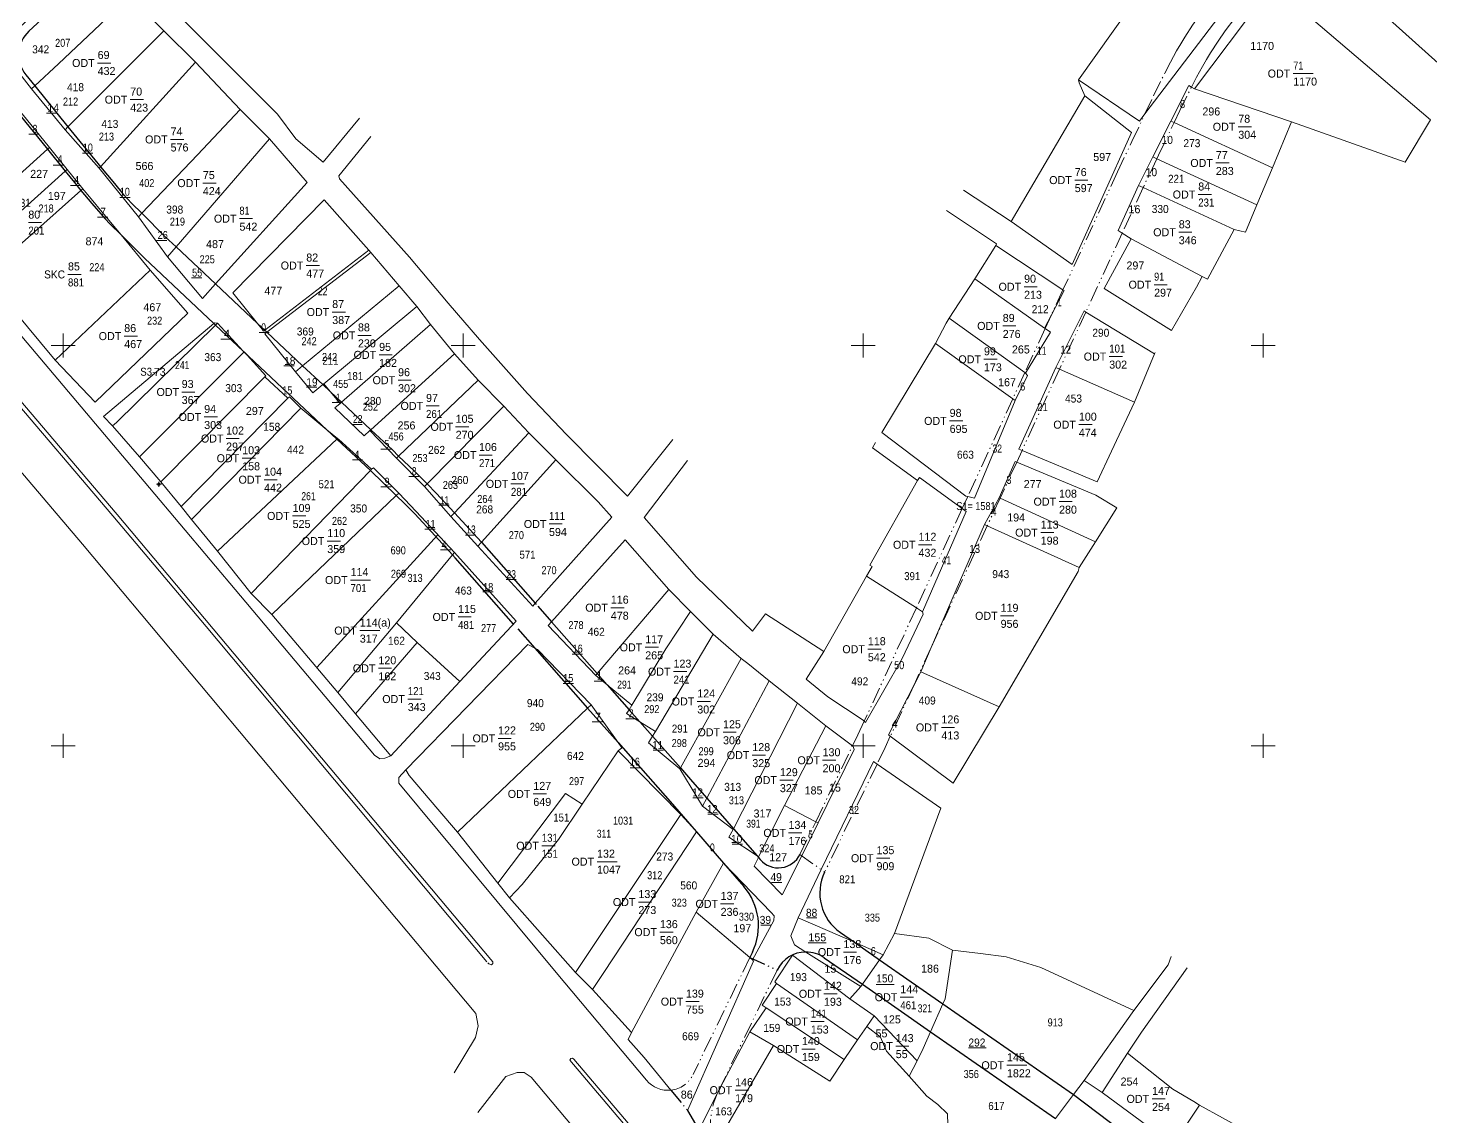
# Model space of a CAD drawing. Header units: metres. Extents: x 537201 to 538013, y 1837218 to 1838223.
# Drawn here: x 537391.3 to 537741.9, y 1837607.3 to 1837879.3 of the extents above; entities that cross this region are included whole.
import ezdxf
from ezdxf.enums import TextEntityAlignment as Align

# ---------------------------------------------------------------- set-up
doc = ezdxf.new("R2010")
doc.units = ezdxf.units.M
doc.header["$LTSCALE"] = 0.8
doc.linetypes.add('DASH_DOUBLE_DOT', pattern=[9.2, 5, -1.2, 0.3, -1.2, 0.3, -1.2])
doc.layers.add('10', color=7, linetype='Continuous')
doc.layers.add('53', color=7, linetype='Continuous')
for name, color, linetype, lineweight in [('15', 7, 'Continuous', 13), ('22', 7, 'Continuous', 13), ('51', 7, 'Continuous', 13), ('60', 7, 'Continuous', 13), ('61', 7, 'DASH_DOUBLE_DOT', 13)]:
    doc.layers.add(name, color=color, linetype=linetype, lineweight=lineweight)

msp = doc.modelspace()

# ---------------------------------------------------------------- hatches: boundary and pattern name
at = {"layer": '22'}
msp.add_hatch(color=256, dxfattribs=at).paths.add_polyline_path([(537424.03, 1837765.36, 1), (537423.88, 1837765.36, 1)])

# ---------------------------------------------------------------- linework, layer by layer
at = {"layer": '15'}
for p, q in [((537395.86, 1837858.05), (537398.42, 1837858.05)), ((537391.48, 1837852.82), (537394.04, 1837852.82)), ((537397.57, 1837845.13), (537400.13, 1837845.13)), ((537404.86, 1837848.12), (537407.42, 1837848.12)), ((537401.84, 1837840), (537404.4, 1837840)), ((537414.19, 1837837.02), (537416.75, 1837837.02)), ((537408.64, 1837832.11), (537411.2, 1837832.11)), ((537423.37, 1837826.23), (537425.93, 1837826.23)), ((537432.1, 1837816.94), (537434.66, 1837816.94)), ((537448.99, 1837803.31), (537451.55, 1837803.31)), ((537439.43, 1837801.58), (537441.99, 1837801.58)), ((537455.23, 1837794.95), (537457.79, 1837794.95)), ((537460.89, 1837789.61), (537463.45, 1837789.61)), ((537467.3, 1837785.76), (537469.86, 1837785.76)), ((537472.21, 1837780.32), (537474.77, 1837780.32)), ((537472.32, 1837771.45), (537474.88, 1837771.45)), ((537479.47, 1837774.12), (537482.03, 1837774.12)), ((537479.47, 1837764.72), (537482.03, 1837764.72)), ((537486.41, 1837767.28), (537488.97, 1837767.28)), ((537493.97, 1837760.14), (537496.53, 1837760.14)), ((537490.44, 1837754.16), (537493, 1837754.16)), ((537500.59, 1837752.67), (537503.15, 1837752.67)), ((537494.37, 1837748.97), (537496.93, 1837748.97)), ((537510.73, 1837741.56), (537513.29, 1837741.56)), ((537504.96, 1837738.46), (537507.52, 1837738.46)), ((537527.25, 1837722.87), (537529.81, 1837722.87)), ((537525, 1837715.61), (537527.56, 1837715.61)), ((537532.8, 1837716.14), (537535.36, 1837716.14)), ((537532.26, 1837705.99), (537534.82, 1837705.99)), ((537540.7, 1837706.74), (537543.26, 1837706.74)), ((537547.52, 1837698.94), (537550.08, 1837698.94)), ((537541.79, 1837694.48), (537544.35, 1837694.48)), ((537557.45, 1837686.98), (537560.01, 1837686.98)), ((537561.19, 1837682.92), (537563.75, 1837682.92)), ((537567.28, 1837675.44), (537569.84, 1837675.44)), ((537577.1, 1837665.83), (537579.66, 1837665.83)), ((537585.82, 1837656.99), (537588.38, 1837656.99)), ((537574.43, 1837655.15), (537576.99, 1837655.15)), ((537586.29, 1837650.79), (537590.77, 1837650.79)), ((537603.27, 1837640.37), (537607.75, 1837640.37)), ((537626.3, 1837624.51), (537630.78, 1837624.51))]:
    msp.add_line(p, q, dxfattribs=at)
at = {"layer": '22'}
for p, q in [((537682.85, 1837864.13), (537702.36, 1837890.11)), ((537425.2, 1837878.63), (537433.08, 1837870.83)), ((537444.25, 1837859.01), (537433.08, 1837870.83)), ((537392.13, 1837864.16), (537400.5, 1837853.96)), ((537655.42, 1837862.43), (537637, 1837830.98)), ((537707.07, 1837855.96), (537682.85, 1837864.13)), ((537444.25, 1837859.01), (537451.61, 1837851.68)), ((537409.03, 1837844.32), (537400.5, 1837853.96)), ((537404.95, 1837839.2), (537411.84, 1837830.88)), ((537637, 1837830.98), (537625.1, 1837838.87)), ((537418.9, 1837832.22), (537419.7, 1837833.07)), ((537633.15, 1837825.05), (537649.94, 1837813.93)), ((537666.96, 1837826.7), (537684.77, 1837817.28)), ((537476.9, 1837823.3), (537450.96, 1837803.36)), ((537476.9, 1837823.3), (537476.44, 1837823.83)), ((537627.9, 1837816.69), (537645.33, 1837804.38)), ((537672.79, 1837797.98), (537655.66, 1837808.4)), ((537438.64, 1837805.6), (537438.14, 1837805.11)), ((537672.79, 1837797.98), (537667.79, 1837785.86)), ((537672.79, 1837797.98), (537673.02, 1837798.28)), ((537450.46, 1837792.19), (537424.42, 1837765.93)), ((537450.46, 1837792.19), (537456.23, 1837786.83)), ((537465.17, 1837790.46), (537464.92, 1837790.26)), ((537429.49, 1837759.77), (537456.23, 1837786.83)), ((537419.08, 1837772.18), (537424.42, 1837765.93)), ((537423.64, 1837765.36), (537423.33, 1837765.36)), ((537423.96, 1837765.99), (537423.96, 1837765.67)), ((537423.96, 1837765.05), (537423.96, 1837764.74)), ((537424.58, 1837765.36), (537424.27, 1837765.36)), ((537424.42, 1837765.93), (537429.49, 1837759.77)), ((537488.27, 1837758.56), (537483.97, 1837763.17)), ((537488.27, 1837758.56), (537497.82, 1837748.33)), ((537463.41, 1837719.55), (537493.69, 1837752.75)), ((537590.18, 1837723.56), (537600.85, 1837742.43)), ((537551.45, 1837739.08), (537556.87, 1837733.54)), ((537468.65, 1837713.35), (537452.16, 1837732.85)), ((537488.53, 1837725.84), (537473.08, 1837707.99)), ((537562.5, 1837727.92), (537548.05, 1837703.54)), ((537499.18, 1837716.07), (537481.92, 1837697.52)), ((537614.37, 1837718.49), (537633.96, 1837709.7)), ((537532, 1837710.28), (537538.72, 1837700.82)), ((537542.2, 1837710.14), (537541.49, 1837709.02)), ((537590.65, 1837705.01), (537597.35, 1837700)), ((537538.74, 1837698.77), (537529.77, 1837685.4)), ((537588.15, 1837681.04), (537580.33, 1837685.11)), ((537583.71, 1837657.05), (537589.51, 1837669.07)), ((537599.44, 1837639.87), (537585.67, 1837648.47)), ((537575.71, 1837634.5), (537571.7, 1837628.52)), ((537575.71, 1837634.5), (537595.27, 1837621.64)), ((537602.74, 1837632.49), (537596.68, 1837636.81)), ((537602.74, 1837632.49), (537600.92, 1837629.89)), ((537602.74, 1837632.49), (537613.53, 1837621.28)), ((537571.7, 1837628.52), (537577.57, 1837625.11)), ((537562.65, 1837599.38), (537577.57, 1837625.11)), ((537598.62, 1837626.49), (537595.27, 1837621.64)), ((537611.52, 1837617.43), (537613.53, 1837621.28)), ((537655.23, 1837616.4), (537659.73, 1837613.36))]:
    msp.add_line(p, q, dxfattribs=at)
at = {"layer": '22', "linetype": 'DASH_DOUBLE_DOT'}
for p, q in [((537647.07, 1837807.7), (537645.49, 1837804.27)), ((537640.41, 1837793.26), (537637.4, 1837786.72)), ((537584.19, 1837672.88), (537590.37, 1837668.45))]:
    msp.add_line(p, q, dxfattribs=at)
at = {"layer": '22', "lineweight": 25}
for p, q in [((537476.83, 1837768.79), (537483.31, 1837762.54)), ((537504.57, 1837750.88), (537518.03, 1837735.62)), ((537518.03, 1837735.62), (537518.29, 1837735.33)), ((537518.7, 1837734.86), (537522.11, 1837730.99)), ((537513.65, 1837729.25), (537517.89, 1837724.44)), ((537572.34, 1837648.46), (537571.67, 1837647.08)), ((537564.24, 1837614.56), (537563.81, 1837613.68))]:
    msp.add_line(p, q, dxfattribs=at)
at = {"layer": '22', "linetype": 'DASH_DOUBLE_DOT', "lineweight": 25}
for p, q in [((537571.67, 1837647.08), (537578.5, 1837643.97)), ((537551.95, 1837613.96), (537556.09, 1837608.91)), ((537556.09, 1837608.91), (537558.92, 1837603.89))]:
    msp.add_line(p, q, dxfattribs=at)
at = {"layer": '22'}
for points in [[(537653.8, 1837866.41), (537693.24, 1837921.77), (537679.96, 1837935.41)], [(537505.96, 1837646), (537435.75, 1837729.85), (537412.44, 1837757.45), (537385.37, 1837789.32), (537344.68, 1837837.43), (537310.7, 1837877.83), (537294.5, 1837897.95), (537293.89, 1837898.8), (537285.27, 1837911.12), (537279.84, 1837919.72), (537280.08, 1837920.32), (537280.62, 1837920.26), (537286.37, 1837911.44), (537295.36, 1837898.46), (537311.46, 1837878.49), (537345.5, 1837838.06), (537387.57, 1837788.36), (537413.56, 1837757.79), (537506.89, 1837646.61), (537507.42, 1837646.06), (537507.47, 1837645.6), (537507.08, 1837645.3), (537506.46, 1837645.51), (537506.15, 1837645.81)], [(537704.06, 1837912.51), (537708.51, 1837907.91), (537670.42, 1837857.89)], [(537748.57, 1837866.27), (537727.52, 1837885.05), (537711.54, 1837898.33), (537708.77, 1837897.06), (537702.36, 1837890.11)], [(537497.74, 1837618.26), (537503.07, 1837627.1), (537503.73, 1837629.99), (537503.2, 1837633.1), (537404.83, 1837750.39), (537373.84, 1837786.76), (537312.36, 1837859.56), (537297.22, 1837877.78), (537282.5, 1837896.71)], [(537392.13, 1837864.16), (537383.91, 1837874.63), (537389.05, 1837879.44), (537396.71, 1837886.76), (537407.21, 1837896.09), (537408.29, 1837896.29), (537409.28, 1837895.77), (537409.63, 1837895.37), (537416.72, 1837887.29)], [(537474.14, 1837856.81), (537464.99, 1837845.83), (537458.17, 1837851.68), (537453.64, 1837857.87), (537430.39, 1837881.11), (537425.67, 1837886.06), (537419.92, 1837892.03)], [(537416.72, 1837887.29), (537398.91, 1837870.42), (537392.94, 1837864.91), (537392.13, 1837864.16)], [(537416.72, 1837887.29), (537425.2, 1837878.63), (537401.23, 1837854.69), (537400.5, 1837853.96)], [(537702.36, 1837890.11), (537741.81, 1837856.4), (537735.48, 1837845.85), (537707.07, 1837855.96)], [(537426.08, 1837822.21), (537418.9, 1837832.22), (537409.03, 1837844.32), (537409.36, 1837844.68), (537433.08, 1837870.83)], [(537653.8, 1837866.41), (537653.99, 1837865.64), (537655.42, 1837862.43)], [(537670.42, 1837857.89), (537669.06, 1837856.11), (537653.8, 1837866.41)], [(537655.42, 1837862.43), (537667.05, 1837853.24), (537652.2, 1837820.29), (537637, 1837830.98)], [(537676.89, 1837856.12), (537681.36, 1837864.97), (537682.03, 1837864.59), (537682.85, 1837864.13)], [(537388.68, 1837859.29), (537396.61, 1837849.48), (537396.14, 1837849.06), (537372.05, 1837827.38)], [(537419.7, 1837833.07), (537433.59, 1837847.66), (537444.25, 1837859.01)], [(537668.78, 1837840.04), (537672.38, 1837847.18), (537676.89, 1837856.12)], [(537676.89, 1837856.12), (537677.7, 1837855.75), (537702.27, 1837844.41)], [(537698.43, 1837835.17), (537702.27, 1837844.41), (537707.07, 1837855.96)], [(537476.96, 1837852.27), (537468.91, 1837842.4), (537469.14, 1837841.66), (537486.62, 1837822.09), (537496.27, 1837810.64), (537504.08, 1837801.57), (537516.08, 1837788.01), (537525.88, 1837777.76), (537541.07, 1837762.39), (537552.45, 1837776.51)], [(537396.61, 1837849.48), (537401.02, 1837844.04), (537404.95, 1837839.2), (537404.49, 1837838.79), (537380.44, 1837817.45)], [(537426.08, 1837822.21), (537428.24, 1837824.7), (537451.61, 1837851.68)], [(537438.12, 1837815.42), (537461.06, 1837840.78), (537451.61, 1837851.68)], [(537672.38, 1837847.18), (537673.42, 1837846.7), (537698.43, 1837835.17)], [(537401.02, 1837844.04), (537400.55, 1837843.62), (537376.57, 1837822.03)], [(537481.92, 1837697.52), (537480.44, 1837696.88), (537479.17, 1837696.76), (537477.84, 1837697.64), (537444.36, 1837737.47), (537421.59, 1837764.49), (537359.04, 1837838.55)], [(537668.78, 1837840.04), (537663.71, 1837828.76), (537664.74, 1837828.1), (537666.96, 1837826.7)], [(537668.78, 1837840.04), (537669.99, 1837839.48), (537692.74, 1837828.99)], [(537476.44, 1837823.83), (537465.28, 1837836.4), (537442.43, 1837813.21), (537448.64, 1837805.54)], [(537698.43, 1837835.17), (537695.6, 1837828.35), (537692.74, 1837828.99)], [(537411.84, 1837830.88), (537414.51, 1837827.66), (537421.8, 1837818.87), (537398.02, 1837796.38)], [(537633.15, 1837825.05), (537633.35, 1837825.44), (537620.83, 1837833.74)], [(537692.74, 1837828.99), (537686.05, 1837816.62), (537684.77, 1837817.28)], [(537633.15, 1837825.05), (537627.9, 1837816.69), (537621.51, 1837806.85)], [(537666.96, 1837826.7), (537660.27, 1837814.26), (537677.03, 1837803.76), (537683.34, 1837814.64), (537684.77, 1837817.28)], [(537376.57, 1837822.03), (537380.44, 1837817.45), (537398.02, 1837796.38)], [(537426.08, 1837822.21), (537434.84, 1837811.79), (537438.12, 1837815.42)], [(537448.64, 1837805.54), (537450.2, 1837803.62), (537450.47, 1837803.83), (537476.44, 1837823.83)], [(537488.43, 1837809.81), (537484.01, 1837814.98), (537476.9, 1837823.3)], [(537421.8, 1837818.87), (537431.22, 1837808.1), (537408.03, 1837785.89), (537398.02, 1837796.38)], [(537458.1, 1837793.49), (537459.89, 1837794.98), (537484.01, 1837814.98)], [(537649.94, 1837813.93), (537650.23, 1837813.74), (537647.07, 1837807.7), (537645.33, 1837804.38)], [(537491.86, 1837805.25), (537488.43, 1837809.81), (537465.17, 1837790.46)], [(537621.51, 1837806.85), (537620.74, 1837805.63), (537618.07, 1837800.53)], [(537640.57, 1837793.15), (537640.41, 1837793.26), (537621.51, 1837806.85)], [(537655.66, 1837808.4), (537655.23, 1837808.66), (537648.15, 1837794.55)], [(537412.36, 1837779.96), (537410.11, 1837782.32), (537437.67, 1837805.56)], [(537438.14, 1837805.11), (537413.38, 1837780.79), (537412.36, 1837779.96)], [(537437.67, 1837805.56), (537437.83, 1837805.7), (537438.64, 1837805.6)], [(537438.64, 1837805.6), (537445.03, 1837798.65), (537445.24, 1837798.42)], [(537450.96, 1837803.36), (537450.41, 1837802.94), (537458.1, 1837793.49)], [(537497.84, 1837797.96), (537491.86, 1837805.25), (537469.62, 1837785.85), (537469.28, 1837785.55)], [(537640.57, 1837793.15), (537646.83, 1837803.38), (537645.49, 1837804.27), (537645.33, 1837804.38)], [(537626.12, 1837762.26), (537625.64, 1837762.38), (537604.65, 1837778.33), (537618.07, 1837800.53)], [(537637.97, 1837786.31), (537637.4, 1837786.72), (537618.07, 1837800.53)], [(537412.36, 1837779.96), (537419.08, 1837772.18), (537445.24, 1837798.42)], [(537450.46, 1837792.19), (537450.72, 1837792.46), (537445.24, 1837798.42)], [(537497.84, 1837797.96), (537476.93, 1837778.98), (537476.7, 1837778.77)], [(537497.84, 1837797.96), (537503.76, 1837791.38), (537510.21, 1837784.86), (537516.41, 1837778.17), (537523.21, 1837771.45)], [(537464.92, 1837790.26), (537462.43, 1837788.23), (537458.1, 1837793.49)], [(537640.57, 1837793.15), (537641.04, 1837792.51), (537637.97, 1837786.31)], [(537639.7, 1837773.78), (537638.89, 1837774.12), (537648.15, 1837794.55)], [(537648.15, 1837794.55), (537649.08, 1837794.14), (537667.79, 1837785.86)], [(537469.28, 1837785.55), (537466.87, 1837788.43), (537465.17, 1837790.46)], [(537503.76, 1837791.38), (537483.89, 1837772.41), (537483.35, 1837771.9)], [(537459.44, 1837784.38), (537456.58, 1837787.19), (537456.23, 1837786.83)], [(537476.7, 1837778.77), (537475.23, 1837777.48), (537467.93, 1837784.46), (537469.28, 1837785.55)], [(537637.97, 1837786.31), (537627.82, 1837761.85), (537626.12, 1837762.26)], [(537667.79, 1837785.86), (537662.07, 1837773.63), (537658.45, 1837765.95), (537639.7, 1837773.78)], [(537459.44, 1837784.38), (537432.08, 1837756.53), (537429.49, 1837759.77)], [(537459.44, 1837784.38), (537465.98, 1837778.98), (537468.63, 1837776.79)], [(537510.21, 1837784.86), (537491, 1837765.48), (537490.35, 1837764.83)], [(537503.66, 1837749.88), (537496.96, 1837757.27), (537490.35, 1837764.83), (537483.35, 1837771.9), (537476.7, 1837778.77)], [(537432.08, 1837756.53), (537438.58, 1837748.63), (537468.47, 1837776.64), (537468.63, 1837776.79)], [(537468.63, 1837776.79), (537468.85, 1837776.62), (537477.12, 1837769.09)], [(537516.41, 1837778.17), (537497.86, 1837758.24), (537496.96, 1837757.27)], [(537613.58, 1837766.32), (537602.29, 1837774.49), (537603.12, 1837775.76)], [(537523.21, 1837771.45), (537504.57, 1837750.88), (537503.66, 1837749.88)], [(537523.21, 1837771.45), (537533.74, 1837760.98), (537537.21, 1837757.1), (537518.03, 1837735.62)], [(537556.1, 1837771.29), (537545.22, 1837757.09), (537558.37, 1837742.15), (537572.33, 1837728.64), (537575.55, 1837733), (537590.18, 1837723.56)], [(537477.12, 1837769.09), (537476.83, 1837768.79), (537447.04, 1837738.09), (537438.58, 1837748.63)], [(537483.97, 1837763.17), (537477.59, 1837769.48), (537477.12, 1837769.09)], [(537638.37, 1837770.9), (537637.98, 1837771.06), (537633.95, 1837761.98)], [(537658.08, 1837750.96), (537663.41, 1837759.49), (537658.12, 1837762.64), (537638.37, 1837770.9)], [(537600.85, 1837742.43), (537602.22, 1837744.8), (537601.67, 1837745.14), (537613.58, 1837766.32)], [(537624.74, 1837759.28), (537614.07, 1837767.03), (537613.58, 1837766.32)], [(537447.04, 1837738.09), (537452.16, 1837732.85), (537483.31, 1837762.54), (537483.97, 1837763.17)], [(537633.95, 1837761.98), (537630.33, 1837755.27), (537617.01, 1837724.58), (537614.37, 1837718.49)], [(537630.33, 1837755.27), (537631.02, 1837754.96), (537654.02, 1837744.57), (537658.08, 1837750.96), (537634.2, 1837761.86), (537633.95, 1837761.98)], [(537614.83, 1837733.46), (537625.74, 1837758.55), (537624.74, 1837759.28)], [(537551.45, 1837739.08), (537540.51, 1837751.45), (537522.11, 1837730.99)], [(537468.65, 1837713.35), (537483.37, 1837730.76), (537497.33, 1837747.73), (537497.82, 1837748.33)], [(537497.82, 1837748.33), (537513.27, 1837731.14), (537499.18, 1837716.07)], [(537518.03, 1837735.62), (537517.39, 1837734.91), (537503.66, 1837749.88)], [(537633.96, 1837709.7), (537653.75, 1837743.57), (537654.02, 1837744.57)], [(537600.85, 1837742.43), (537613.29, 1837734.45), (537614.83, 1837733.46)], [(537551.45, 1837739.08), (537533.53, 1837718.04), (537533.15, 1837717.59)], [(537556.87, 1837733.54), (537550.66, 1837724.23), (537542.2, 1837710.14)], [(537556.87, 1837733.54), (537562.5, 1837727.92), (537569.53, 1837721.83)], [(537614.83, 1837733.46), (537614.98, 1837732.92), (537609.75, 1837721.81), (537600.58, 1837705.85), (537600.25, 1837706.15)], [(537483.37, 1837730.76), (537488.53, 1837725.84), (537499.18, 1837716.07)], [(537522.11, 1837730.99), (537521.26, 1837730.05), (537533.15, 1837717.59)], [(537485.66, 1837693.96), (537516.18, 1837725.31), (537517.89, 1837724.44)], [(537517.89, 1837724.44), (537518.59, 1837724.09), (537532, 1837710.28)], [(537600.25, 1837706.15), (537600, 1837706.38), (537591.2, 1837712.23), (537585.76, 1837716.63), (537590.18, 1837723.56)], [(537569.53, 1837721.83), (537554.31, 1837694.47), (537554.19, 1837694.25)], [(537569.53, 1837721.83), (537571.19, 1837720.55), (537576.54, 1837716.22)], [(537533.15, 1837717.59), (537535.99, 1837715.25), (537542.2, 1837710.14)], [(537576.54, 1837716.22), (537560.89, 1837686.96), (537559.81, 1837684.95)], [(537590.65, 1837705.01), (537583.6, 1837710.62), (537576.54, 1837716.22)], [(537606.78, 1837702.38), (537606.3, 1837702.74), (537612.72, 1837715.27), (537614.37, 1837718.49)], [(537481.92, 1837697.52), (537473.08, 1837707.99), (537468.65, 1837713.35)], [(537498.57, 1837678.41), (537531.12, 1837709.44), (537532, 1837710.28)], [(537541.49, 1837709.02), (537540.87, 1837708.04), (537544.18, 1837705.97), (537548.05, 1837703.54), (537547.33, 1837702.39)], [(537567.47, 1837679.12), (537567.56, 1837679.29), (537583.6, 1837710.62)], [(537633.96, 1837709.7), (537622.47, 1837690.7), (537606.78, 1837702.38)], [(537590.65, 1837705.01), (537580.33, 1837685.11), (537573.86, 1837672.22)], [(537547.33, 1837702.39), (537546.32, 1837700.75), (537554.19, 1837694.25)], [(537538.72, 1837700.82), (537539.66, 1837699.5), (537538.74, 1837698.77), (537554.43, 1837682.81), (537528.12, 1837643.34)], [(537597.35, 1837700), (537597.52, 1837699.87), (537597.71, 1837699.09), (537588.76, 1837680.72)], [(537554.19, 1837694.25), (537559.81, 1837684.95), (537567.47, 1837679.12)], [(537603.46, 1837695.41), (537619.4, 1837684.42), (537607.83, 1837653.09)], [(537485.66, 1837693.96), (537483.91, 1837692.1), (537483.9, 1837690.66), (537523.3, 1837643.35), (537545.84, 1837616.43)], [(537485.66, 1837693.96), (537486.5, 1837692.57), (537493.65, 1837684.13), (537498.57, 1837678.41)], [(537529.77, 1837685.4), (537525.58, 1837688.08), (537508.67, 1837665.68)], [(537529.77, 1837685.4), (537523.85, 1837676.56), (537514.75, 1837665.35), (537511.59, 1837661.99)], [(537554.43, 1837682.81), (537557.17, 1837679.8), (537558.34, 1837678.52), (537558.32, 1837678.48)], [(537511.59, 1837661.99), (537508.67, 1837665.68), (537498.57, 1837678.41)], [(537558.32, 1837678.48), (537535.18, 1837643.35), (537532.33, 1837639.11), (537542.12, 1837628.36), (537558.25, 1837658.45)], [(537558.34, 1837678.52), (537565.09, 1837670.7), (537558.25, 1837658.45)], [(537567.47, 1837679.12), (537566.42, 1837677.17), (537573.47, 1837672.48), (537573.86, 1837672.22), (537573.8, 1837672.1)], [(537565.09, 1837670.7), (537577.04, 1837658.35), (537577.74, 1837657.48), (537577.64, 1837656.36), (537572.37, 1837646.49)], [(537573.8, 1837672.1), (537572.77, 1837669.92), (537579.77, 1837662.73), (537584.67, 1837672.54)], [(537511.59, 1837661.99), (537528.12, 1837643.34), (537532.33, 1837639.11)], [(537572.37, 1837646.49), (537571.67, 1837647.08), (537558.25, 1837658.45)], [(537585.67, 1837648.47), (537582.83, 1837650.25), (537581.89, 1837652.56), (537583.71, 1837657.05)], [(537607.83, 1837653.09), (537604.99, 1837647.79), (537597.85, 1837650.9), (537583.71, 1837657.05)], [(537607.83, 1837653.09), (537616.44, 1837651.92), (537622.32, 1837648.91)], [(537622.32, 1837648.91), (537620.48, 1837636.74), (537619.95, 1837635.55), (537616.84, 1837628.57)], [(537622.32, 1837648.91), (537629.31, 1837648.14), (537635.75, 1837647.29), (537644.43, 1837644.63), (537667.64, 1837633.83)], [(537556.09, 1837608.91), (537572.59, 1837646.18), (537572.37, 1837646.49)], [(537578.37, 1837640.59), (537577.91, 1837640.99), (537582.34, 1837647.68), (537596.68, 1837636.81)], [(537604.99, 1837647.79), (537604.12, 1837646.54), (537599.81, 1837640.4), (537599.44, 1837639.87), (537596.68, 1837636.81)], [(537677.01, 1837647.32), (537676.25, 1837645.28), (537667.64, 1837633.83)], [(537666.06, 1837623.24), (537669.59, 1837628.41), (537680.94, 1837644.54)], [(537578.37, 1837640.59), (537574.71, 1837635.19), (537575.71, 1837634.5)], [(537600.92, 1837629.89), (537598.62, 1837626.49), (537578.37, 1837640.59)], [(537667.64, 1837633.83), (537655.23, 1837616.4), (537652.58, 1837612.88), (537648.06, 1837606.88)], [(537542.12, 1837628.36), (537541.22, 1837626.58), (537545.24, 1837622.14), (537551.95, 1837613.96)], [(537611.52, 1837617.43), (537605.86, 1837623.74), (537604.3, 1837627.18), (537600.92, 1837629.89)], [(537616.84, 1837628.57), (537614.96, 1837624.36), (537613.53, 1837621.28)], [(537595.27, 1837621.64), (537591.69, 1837616.21), (537577.57, 1837625.11)], [(537561.34, 1837580.53), (537526.68, 1837621.42), (537526.9, 1837621.84), (537527.37, 1837621.92), (537527.71, 1837621.67), (537561.92, 1837581.35)], [(537684.08, 1837610.23), (537677.5, 1837600.32), (537659.73, 1837613.36), (537666.06, 1837623.24)], [(537684.08, 1837610.23), (537682.66, 1837611.13), (537677.41, 1837614.18), (537666.06, 1837623.24)], [(537553.78, 1837573.49), (537516.98, 1837617.2), (537515.24, 1837618.36), (537513.52, 1837618.41), (537510.72, 1837617.34), (537503.66, 1837608.4)], [(537621.17, 1837605.29), (537621.09, 1837608.07), (537618.67, 1837610.35), (537615.89, 1837612.49), (537611.52, 1837617.43)], [(537564.24, 1837614.56), (537563.9, 1837613.93), (537558.92, 1837603.89)], [(537695.18, 1837598.99), (537701.29, 1837600.75), (537684.08, 1837610.23)]]:
    msp.add_lwpolyline(points, dxfattribs=at)
at = {"layer": '22', "lineweight": 25}
for points in [[(537391.49, 1837878.59), (537409.63, 1837895.37), (537413.63, 1837899.08)], [(537390.7, 1837867.68), (537392.94, 1837864.91), (537401.23, 1837854.69)], [(537385.85, 1837861.76), (537388.19, 1837858.87), (537396.14, 1837849.06), (537400.55, 1837843.62)], [(537401.23, 1837854.69), (537408.66, 1837845.52), (537409.36, 1837844.68)], [(537400.55, 1837843.62), (537402.84, 1837840.8), (537404.49, 1837838.79)], [(537409.36, 1837844.68), (537412.83, 1837840.48), (537414.98, 1837837.95), (537416.09, 1837836.72), (537417.24, 1837835.53), (537419.7, 1837833.07)], [(537404.49, 1837838.79), (537407.23, 1837835.49), (537409.42, 1837832.9), (537410.56, 1837831.65), (537411.74, 1837830.43), (537414.51, 1837827.66)], [(537428.24, 1837824.7), (537425.57, 1837827.2), (537419.7, 1837833.07)], [(537437.67, 1837805.56), (537420.35, 1837821.82), (537414.51, 1837827.66)], [(537428.24, 1837824.7), (537438.12, 1837815.42), (537448.64, 1837805.54), (537450.47, 1837803.83), (537450.96, 1837803.36), (537459.89, 1837794.98), (537464.92, 1837790.26), (537466.87, 1837788.43), (537469.62, 1837785.85), (537476.93, 1837778.98)], [(537437.67, 1837805.56), (537438.14, 1837805.11), (537445.03, 1837798.65), (537465.98, 1837778.98), (537468.47, 1837776.64), (537476.83, 1837768.79)], [(537476.93, 1837778.98), (537482.32, 1837773.93), (537483.89, 1837772.41)], [(537483.89, 1837772.41), (537487.84, 1837768.59), (537490.59, 1837765.9), (537491, 1837765.48)], [(537491, 1837765.48), (537493.28, 1837763.16), (537497.86, 1837758.24)], [(537483.31, 1837762.54), (537485.24, 1837760.65), (537487.9, 1837757.94), (537493.01, 1837752.45), (537497.33, 1837747.73)], [(537504.57, 1837750.88), (537503.64, 1837751.94), (537497.86, 1837758.24)], [(537512.61, 1837730.43), (537498.02, 1837746.98), (537497.33, 1837747.73)], [(537522.11, 1837730.99), (537533.53, 1837718.04), (537535.99, 1837715.25), (537541.49, 1837709.02), (537544.18, 1837705.97), (537547.33, 1837702.39), (537554.31, 1837694.47)], [(537517.89, 1837724.44), (537531.12, 1837709.44), (537538.72, 1837700.82)], [(537538.72, 1837700.82), (537551.72, 1837686.08), (537557.17, 1837679.8)], [(537554.31, 1837694.47), (537557.36, 1837691.02), (537560.89, 1837686.96)], [(537560.89, 1837686.96), (537567.56, 1837679.29), (537573.47, 1837672.48), (537573.8, 1837672.1), (537574.27, 1837671.56)], [(537557.17, 1837679.8), (537558.32, 1837678.48), (537565.09, 1837670.7), (537570.17, 1837664.84)], [(537594.32, 1837653.35), (537597.85, 1837650.9), (537604.12, 1837646.54), (537619.95, 1837635.55), (537652.58, 1837612.88), (537741.65, 1837545.45)], [(537590.26, 1837647.04), (537599.81, 1837640.4), (537616.84, 1837628.57), (537648.06, 1837606.88)]]:
    msp.add_lwpolyline(points, dxfattribs=at)
at = {"layer": '22', "linetype": 'DASH_DOUBLE_DOT'}
msp.add_lwpolyline([(537606.78, 1837702.38), (537605.5, 1837699.61), (537603.46, 1837695.41)], dxfattribs=at)
at = {"layer": '22'}
for radius in [0.312, 0.075]:
    msp.add_circle((537423.96, 1837765.36), radius, dxfattribs=at)
at = {"layer": '22', "lineweight": 25}
for centre, radius, start, end in [((537396.92, 1837872.71), 8, 132.7281, 218.9887), ((537578.79, 1837675.5), 6, 221.0725, 334.0865), ((537601.16, 1837663.21), 12, 154.0925, 235.2265), ((537558.84, 1837655.01), 15, 334.1266, 40.9664), ((537585.69, 1837640.47), 8, 90.1702, 154.0558), ((537585.7, 1837640.47), 8, 55.2096, 90.1819)]:
    msp.add_arc(centre, radius, start, end, dxfattribs=at)
at = {"layer": '51'}
for p, q in [((537408.65, 1837870.62), (537411.95, 1837870.62)), ((537707.49, 1837867.98), (537712.49, 1837867.98)), ((537416.8, 1837861.47), (537420.1, 1837861.47)), ((537693.76, 1837854.69), (537697.06, 1837854.69)), ((537426.89, 1837851.52), (537430.19, 1837851.52)), ((537688.15, 1837845.64), (537691.45, 1837845.64)), ((537434.95, 1837840.61), (537438.25, 1837840.61)), ((537652.88, 1837841.36), (537656.18, 1837841.36)), ((537683.75, 1837837.76), (537687.05, 1837837.76)), ((537444.1, 1837831.73), (537447.4, 1837831.73)), ((537391.33, 1837830.74), (537394.63, 1837830.74)), ((537678.88, 1837828.33), (537682.18, 1837828.33)), ((537401.24, 1837817.79), (537404.54, 1837817.79)), ((537460.8, 1837820.01), (537464.1, 1837820.01)), ((537640.22, 1837814.71), (537643.52, 1837814.71)), ((537672.72, 1837815.23), (537676.02, 1837815.23)), ((537467.28, 1837808.39), (537470.58, 1837808.39)), ((537634.88, 1837804.92), (537638.18, 1837804.92)), ((537415.3, 1837802.38), (537418.6, 1837802.38)), ((537473.72, 1837802.56), (537477.02, 1837802.56)), ((537479.01, 1837797.68), (537482.31, 1837797.68)), ((537630.19, 1837796.58), (537633.49, 1837796.58)), ((537661.5, 1837797.26), (537664.8, 1837797.26)), ((537483.75, 1837791.36), (537487.05, 1837791.36)), ((537429.66, 1837788.41), (537432.96, 1837788.41)), ((537435.28, 1837782.17), (537438.58, 1837782.17)), ((537490.74, 1837784.93), (537494.04, 1837784.93)), ((537498.14, 1837779.71), (537501.44, 1837779.71)), ((537621.61, 1837781.19), (537624.91, 1837781.19)), ((537653.91, 1837780.25), (537657.21, 1837780.25)), ((537440.76, 1837776.78), (537444.06, 1837776.78)), ((537444.78, 1837771.86), (537448.08, 1837771.86)), ((537503.98, 1837772.66), (537507.28, 1837772.66)), ((537450.26, 1837766.5), (537453.56, 1837766.5)), ((537511.96, 1837765.46), (537515.26, 1837765.46)), ((537648.96, 1837761.01), (537652.26, 1837761.01)), ((537457.39, 1837757.44), (537460.69, 1837757.44)), ((537521.47, 1837755.43), (537524.77, 1837755.43)), ((537466.05, 1837751.16), (537469.35, 1837751.16)), ((537613.83, 1837750.24), (537617.13, 1837750.24)), ((537644.37, 1837753.27), (537647.67, 1837753.27)), ((537471.87, 1837741.42), (537476.87, 1837741.42)), ((537536.92, 1837734.52), (537540.22, 1837734.52)), ((537498.75, 1837732.2), (537502.05, 1837732.2)), ((537634.35, 1837732.48), (537637.65, 1837732.48)), ((537474.18, 1837728.79), (537479.18, 1837728.79)), ((537545.52, 1837724.61), (537548.82, 1837724.61)), ((537601.17, 1837724.14), (537604.47, 1837724.14)), ((537478.83, 1837719.37), (537482.13, 1837719.37)), ((537552.59, 1837718.54), (537555.89, 1837718.54)), ((537486.18, 1837711.68), (537489.48, 1837711.68)), ((537558.53, 1837711.08), (537561.83, 1837711.08)), ((537508.75, 1837701.86), (537512.05, 1837701.86)), ((537564.97, 1837703.39), (537568.27, 1837703.39)), ((537619.56, 1837704.59), (537622.86, 1837704.59)), ((537572.29, 1837697.67), (537575.59, 1837697.67)), ((537589.85, 1837696.39), (537593.15, 1837696.39)), ((537579.18, 1837691.42), (537582.48, 1837691.42)), ((537517.55, 1837687.98), (537520.85, 1837687.98)), ((537581.34, 1837678.24), (537584.64, 1837678.24)), ((537519.67, 1837675.03), (537522.97, 1837675.03)), ((537533.48, 1837671.05), (537538.48, 1837671.05)), ((537603.33, 1837671.92), (537606.63, 1837671.92)), ((537543.82, 1837660.96), (537547.12, 1837660.96)), ((537564.37, 1837660.51), (537567.67, 1837660.51)), ((537549.19, 1837653.44), (537552.49, 1837653.44)), ((537595.07, 1837648.46), (537598.37, 1837648.46)), ((537590.2, 1837638.04), (537593.5, 1837638.04)), ((537555.7, 1837636.08), (537559, 1837636.08)), ((537609.28, 1837637.18), (537612.58, 1837637.18)), ((537586.91, 1837631.11), (537590.21, 1837631.11)), ((537584.68, 1837624.23), (537587.98, 1837624.23)), ((537608.14, 1837624.96), (537611.44, 1837624.96)), ((537635.94, 1837620.18), (537640.94, 1837620.18)), ((537568, 1837613.95), (537571.3, 1837613.95)), ((537672.21, 1837611.78), (537675.51, 1837611.78))]:
    msp.add_line(p, q, dxfattribs=at)
at = {"layer": '60'}
for p, q in [((537400, 1837797), (537400, 1837803)), ((537500, 1837797), (537500, 1837803)), ((537600, 1837797), (537600, 1837803)), ((537700, 1837797), (537700, 1837803)), ((537397, 1837800), (537403, 1837800)), ((537497, 1837800), (537503, 1837800)), ((537597, 1837800), (537603, 1837800)), ((537697, 1837800), (537703, 1837800)), ((537400, 1837697), (537400, 1837703)), ((537500, 1837697), (537500, 1837703)), ((537600, 1837697), (537600, 1837703)), ((537700, 1837697), (537700, 1837703)), ((537397, 1837700), (537403, 1837700)), ((537497, 1837700), (537503, 1837700)), ((537597, 1837700), (537603, 1837700)), ((537697, 1837700), (537703, 1837700))]:
    msp.add_line(p, q, dxfattribs=at)
at = {"layer": '61'}
for p, q in [((537645.49, 1837804.27), (537640.41, 1837793.26)), ((537603.46, 1837695.41), (537590.37, 1837668.45)), ((537571.67, 1837647.08), (537557.5, 1837617.87)), ((537578.5, 1837643.97), (537564.24, 1837614.56))]:
    msp.add_line(p, q, dxfattribs=at)
at = {"layer": '61', "linetype": 'Continuous'}
for p, q in [((537584.67, 1837672.54), (537588.76, 1837680.72)), ((537588.76, 1837680.72), (537588.15, 1837681.04)), ((537571.7, 1837628.52), (537564.24, 1837614.56))]:
    msp.add_line(p, q, dxfattribs=at)
at = {"layer": '61'}
for points in [[(537670.42, 1837857.89), (537672.55, 1837862.4), (537675.36, 1837868.05), (537676.83, 1837870.85), (537678.34, 1837873.62), (537679.37, 1837875.4), (537680.37, 1837877.04), (537682.34, 1837880.06), (537684.14, 1837882.65), (537701.72, 1837905.92)], [(537682.03, 1837864.59), (537683.32, 1837867.04), (537684.8, 1837869.76), (537685.81, 1837871.51), (537686.79, 1837873.12), (537688.72, 1837876.08), (537690.49, 1837878.62), (537704.69, 1837897.41)], [(537677.7, 1837855.75), (537679.12, 1837858.75), (537682.03, 1837864.59)], [(537663.54, 1837843.42), (537667.16, 1837851.01), (537670.42, 1837857.89)], [(537673.42, 1837846.7), (537673.84, 1837847.56), (537677.7, 1837855.75)], [(537673.42, 1837846.7), (537670.28, 1837840.12), (537669.99, 1837839.48)], [(537663.54, 1837843.42), (537649.94, 1837813.93), (537647.07, 1837807.7)], [(537669.99, 1837839.48), (537664.74, 1837828.1), (537655.66, 1837808.4), (537649.08, 1837794.14), (537639.7, 1837773.78), (537638.37, 1837770.9), (537634.2, 1837761.86), (537631.02, 1837754.96), (537617.01, 1837724.58), (537612.72, 1837715.27), (537606.78, 1837702.38)], [(537637.4, 1837786.72), (537626.12, 1837762.26), (537624.74, 1837759.28), (537613.29, 1837734.45), (537600.25, 1837706.15)], [(537600.25, 1837706.15), (537598.68, 1837702.75), (537597.35, 1837700)], [(537584.19, 1837672.88), (537588.15, 1837681.04), (537597.35, 1837700)]]:
    msp.add_lwpolyline(points, dxfattribs=at)
at = {"layer": '61', "linetype": 'Continuous'}
msp.add_lwpolyline([(537589.51, 1837669.07), (537602.54, 1837696.05), (537603.46, 1837695.41)], dxfattribs=at)
at = {"layer": '61'}
for centre, radius, start, end in [((537551.2, 1837620.92), 7, 276.1571, 334.1727), ((537581.8, 1837604.94), 20, 154.0917, 195.8469)]:
    msp.add_arc(centre, radius, start, end, dxfattribs=at)
at = {"layer": '61', "linetype": 'Continuous'}
msp.add_arc((537551.21, 1837620.92), 7, 219.9063, 276.0711, dxfattribs=at)

# ---------------------------------------------------------------- texts
at = {"layer": '10'}
for s, width, p in [('207', 0.85, (537399.92, 1837874.66)), ('212', 0.85, (537401.89, 1837859.99)), ('213', 0.85, (537410.86, 1837851.23)), ('402', 0.85, (537420.93, 1837839.62)), ('218', 0.85, (537395.77, 1837833.27)), ('219', 0.85, (537428.59, 1837829.99)), ('224', 0.85, (537408.46, 1837818.6)), ('225', 0.85, (537436.04, 1837820.57)), ('232', 0.85, (537422.9, 1837805.24)), ('242', 0.85, (537461.51, 1837800.1)), ('241', 0.8, (537429.79, 1837794.12)), ('242', 0.85, (537466.62, 1837796.16)), ('455', 0.85, (537469.4, 1837789.44)), ('252', 0.85, (537476.83, 1837783.75)), ('456', 0.85, (537483.25, 1837776.3)), ('253', 0.85, (537489.22, 1837770.91)), ('263', 0.85, (537496.82, 1837764.19)), ('261', 0.8, (537461.35, 1837761.38)), ('264', 0.85, (537505.44, 1837760.69)), ('262', 0.85, (537469.11, 1837755.2)), ('270', 0.85, (537513.31, 1837751.64)), ('269', 0.85, (537483.84, 1837742)), ('270', 0.85, (537521.47, 1837742.88)), ('277', 0.85, (537506.38, 1837728.43)), ('278', 0.85, (537528.21, 1837729.18)), ('291', 0.8, (537540.31, 1837714.29)), ('292', 0.85, (537547.17, 1837708.16)), ('290', 0.85, (537518.58, 1837703.75)), ('298', 0.85, (537554.03, 1837699.69)), ('299', 0.85, (537560.74, 1837697.65)), ('297', 0.85, (537528.36, 1837690.17)), ('313', 0.85, (537568.32, 1837685.39)), ('391', 0.8, (537572.56, 1837679.55)), ('311', 0.8, (537535.2, 1837677.04)), ('324', 0.85, (537575.92, 1837673.38)), ('312', 0.85, (537547.9, 1837666.67)), ('323', 0.85, (537554.03, 1837659.81)), ('330', 0.85, (537570.81, 1837656.3)), ('335', 0.85, (537602.3, 1837656.07)), ('321', 0.8, (537615.41, 1837633.4)), ('356', 0.85, (537627.01, 1837616.98))]:
    msp.add_text(s, height=2, dxfattribs=dict(at, width=width)).set_placement(p, align=Align.CENTER)
at = {"layer": '22', "width": 0.85}
msp.add_text('S1= 1581', height=2, dxfattribs=at).set_placement((537628.19, 1837758.91), align=Align.CENTER)
at = {"layer": '51'}
for s, p in [('69', (537408.65, 1837871.62)), ('432', (537408.65, 1837867.62)), ('1170', (537707.49, 1837864.98)), ('70', (537416.8, 1837862.47)), ('423', (537416.8, 1837858.47)), ('78', (537693.76, 1837855.69)), ('74', (537426.89, 1837852.52)), ('304', (537693.76, 1837851.69)), ('576', (537426.89, 1837848.52)), ('77', (537688.15, 1837846.64)), ('75', (537434.95, 1837841.61)), ('76', (537652.88, 1837842.36)), ('283', (537688.15, 1837842.64)), ('424', (537434.95, 1837837.61)), ('597', (537652.88, 1837838.36)), ('84', (537683.75, 1837838.76)), ('80', (537391.33, 1837831.74)), ('83', (537678.88, 1837829.33)), ('542', (537444.1, 1837828.73)), ('346', (537678.88, 1837825.33)), ('85', (537401.24, 1837818.79)), ('82', (537460.8, 1837821.01)), ('477', (537460.8, 1837817.01)), ('90', (537640.22, 1837815.71)), ('213', (537640.22, 1837811.71)), ('297', (537672.72, 1837812.23)), ('87', (537467.28, 1837809.39)), ('387', (537467.28, 1837805.39)), ('89', (537634.88, 1837805.92)), ('86', (537415.3, 1837803.38)), ('88', (537473.72, 1837803.56)), ('276', (537634.88, 1837801.92)), ('467', (537415.3, 1837799.38)), ('230', (537473.72, 1837799.56)), ('95', (537479.01, 1837798.68)), ('99', (537630.19, 1837797.58)), ('182', (537479.01, 1837794.68)), ('302', (537661.5, 1837794.26)), ('73', (537422.67, 1837792.44)), ('96', (537483.75, 1837792.36)), ('173', (537630.19, 1837793.58)), ('93', (537429.66, 1837789.41)), ('302', (537483.75, 1837788.36)), ('367', (537429.66, 1837785.41)), ('97', (537490.74, 1837785.93)), ('94', (537435.28, 1837783.17)), ('105', (537498.14, 1837780.71)), ('98', (537621.61, 1837782.19)), ('100', (537653.91, 1837781.25)), ('303', (537435.28, 1837779.17)), ('102', (537440.76, 1837777.78)), ('270', (537498.14, 1837776.71)), ('695', (537621.61, 1837778.19)), ('474', (537653.91, 1837777.25)), ('297', (537440.76, 1837773.78)), ('103', (537444.78, 1837772.86)), ('106', (537503.98, 1837773.66)), ('158', (537444.78, 1837768.86)), ('104', (537450.26, 1837767.5)), ('107', (537511.96, 1837766.46)), ('442', (537450.26, 1837763.5)), ('108', (537648.96, 1837762.01)), ('109', (537457.39, 1837758.44)), ('280', (537648.96, 1837758.01)), ('525', (537457.39, 1837754.44)), ('110', (537466.05, 1837752.16)), ('594', (537521.47, 1837752.43)), ('113', (537644.37, 1837754.27)), ('112', (537613.83, 1837751.24)), ('198', (537644.37, 1837750.27)), ('359', (537466.05, 1837748.16)), ('432', (537613.83, 1837747.24)), ('114', (537471.87, 1837742.42)), ('116', (537536.92, 1837735.52)), ('115', (537498.75, 1837733.2)), ('478', (537536.92, 1837731.52)), ('119', (537634.35, 1837733.48)), ('114(a)', (537474.18, 1837729.79)), ('956', (537634.35, 1837729.48)), ('317', (537474.18, 1837725.79)), ('117', (537545.52, 1837725.61)), ('118', (537601.17, 1837725.14)), ('120', (537478.83, 1837720.37)), ('265', (537545.52, 1837721.61)), ('542', (537601.17, 1837721.14)), ('123', (537552.59, 1837719.54)), ('162', (537478.83, 1837716.37)), ('124', (537558.53, 1837712.08)), ('343', (537486.18, 1837708.68)), ('302', (537558.53, 1837708.08)), ('122', (537508.75, 1837702.86)), ('125', (537564.97, 1837704.39)), ('126', (537619.56, 1837705.59)), ('306', (537564.97, 1837700.39)), ('413', (537619.56, 1837701.59)), ('955', (537508.75, 1837698.86)), ('128', (537572.29, 1837698.67)), ('130', (537589.85, 1837697.39)), ('325', (537572.29, 1837694.67)), ('129', (537579.18, 1837692.42)), ('200', (537589.85, 1837693.39)), ('127', (537517.55, 1837688.98)), ('327', (537579.18, 1837688.42)), ('649', (537517.55, 1837684.98)), ('134', (537581.34, 1837679.24)), ('176', (537581.34, 1837675.24)), ('132', (537533.48, 1837672.05)), ('135', (537603.33, 1837672.92)), ('1047', (537533.48, 1837668.05)), ('909', (537603.33, 1837668.92)), ('133', (537543.82, 1837661.96)), ('137', (537564.37, 1837661.51)), ('273', (537543.82, 1837657.96)), ('236', (537564.37, 1837657.51)), ('136', (537549.19, 1837654.44)), ('560', (537549.19, 1837650.44)), ('138', (537595.07, 1837649.46)), ('176', (537595.07, 1837645.46)), ('139', (537555.7, 1837637.08)), ('142', (537590.2, 1837639.04)), ('144', (537609.28, 1837638.18)), ('755', (537555.7, 1837633.08)), ('193', (537590.2, 1837635.04)), ('153', (537586.91, 1837628.11)), ('143', (537608.14, 1837625.96)), ('140', (537584.68, 1837625.23)), ('159', (537584.68, 1837621.23)), ('55', (537608.14, 1837621.96)), ('145', (537635.94, 1837621.18)), ('146', (537568, 1837614.95)), ('1822', (537635.94, 1837617.18)), ('147', (537672.21, 1837612.78)), ('179', (537568, 1837610.95)), ('254', (537672.21, 1837608.78))]:
    msp.add_text(s, height=2, dxfattribs=at).set_placement(p)
for p in [(537407.91, 1837869.62), (537706.75, 1837866.98), (537416.06, 1837860.47), (537693.02, 1837853.69), (537426.15, 1837850.52), (537687.41, 1837844.64), (537434.21, 1837839.61), (537652.14, 1837840.36), (537683.01, 1837836.76), (537443.36, 1837830.73), (537678.14, 1837827.33), (537460.06, 1837819.01), (537639.48, 1837813.71), (537671.98, 1837814.23), (537466.54, 1837807.39), (537414.56, 1837801.38), (537473.08, 1837801.56), (537634.14, 1837803.92), (537478.27, 1837796.68), (537629.45, 1837795.58), (537660.76, 1837796.26), (537483.01, 1837790.36), (537429.02, 1837787.41), (537490, 1837783.93), (537434.54, 1837781.17), (537620.87, 1837780.19), (537497.5, 1837778.71), (537653.17, 1837779.25), (537440.12, 1837775.78), (537444.04, 1837770.86), (537503.34, 1837771.66), (537449.52, 1837765.5), (537511.32, 1837764.46), (537648.22, 1837760.01), (537456.65, 1837756.44), (537520.83, 1837754.43), (537643.63, 1837752.27), (537465.31, 1837750.16), (537613.09, 1837749.24), (537471.13, 1837740.42), (537498.01, 1837731.2), (537536.18, 1837733.52), (537633.61, 1837731.48), (537473.44, 1837727.79), (537544.78, 1837723.61), (537600.43, 1837723.14), (537478.09, 1837718.37), (537551.85, 1837717.54), (537485.44, 1837710.68), (537557.79, 1837710.08), (537618.82, 1837703.59), (537508.01, 1837700.86), (537564.23, 1837702.39), (537571.55, 1837696.67), (537589.21, 1837695.39), (537578.44, 1837690.42), (537516.81, 1837686.98), (537580.7, 1837677.24), (537518.93, 1837674.03), (537532.74, 1837670.05), (537602.59, 1837670.92), (537543.08, 1837659.96), (537563.73, 1837659.51), (537548.45, 1837652.44), (537594.33, 1837647.46), (537589.56, 1837637.04), (537608.54, 1837636.18), (537555.06, 1837635.08), (537586.17, 1837630.11), (537584.04, 1837623.23), (537607.4, 1837623.96), (537635.2, 1837619.18), (537567.26, 1837612.95), (537671.47, 1837610.78)]:
    msp.add_text('ODT', height=2, dxfattribs=at).set_placement(p, align=Align.RIGHT)
for s, width, p in [('71', 0.85, (537707.49, 1837868.98)), ('231', 0.9, (537387.89, 1837834.68)), ('81', 0.85, (537444.1, 1837832.73)), ('231', 0.9, (537683.75, 1837834.76)), ('201', 0.9, (537391.33, 1837827.74)), ('91', 0.85, (537672.72, 1837816.23)), ('881', 0.9, (537401.24, 1837814.79)), ('101', 0.9, (537661.5, 1837798.26)), ('261', 0.9, (537490.74, 1837781.93)), ('271', 0.9, (537503.98, 1837769.66)), ('281', 0.9, (537511.96, 1837762.46)), ('111', 0.9, (537521.47, 1837756.43)), ('701', 0.9, (537471.87, 1837738.42)), ('481', 0.9, (537498.75, 1837729.2)), ('241', 0.9, (537552.59, 1837715.54)), ('121', 0.9, (537486.18, 1837712.68)), ('131', 0.9, (537519.67, 1837676.03)), ('151', 0.9, (537519.67, 1837672.03)), ('461', 0.9, (537609.28, 1837634.18)), ('141', 0.9, (537586.91, 1837632.11))]:
    msp.add_text(s, height=2, dxfattribs=dict(at, width=width)).set_placement(p)
for s, width, p in [('SKC', 0.95, (537400.5, 1837816.79)), ('S3-', 0.9, (537423.06, 1837792.47))]:
    msp.add_text(s, height=2, dxfattribs=dict(at, width=width)).set_placement(p, align=Align.RIGHT)
at = {"layer": '53'}
for s, width, p in [('342', 0.95, (537392.3, 1837873.03)), ('418', 0.95, (537401, 1837863.58)), ('8', 0.9, (537679.15, 1837859.36)), ('413', 0.95, (537409.59, 1837854.4)), ('8', 0.8, (537392.4, 1837853.17)), ('10', 0.95, (537674.6, 1837850.41)), ('10', 0.85, (537404.93, 1837848.5)), ('273', 0.95, (537680.05, 1837849.59)), ('4', 0.85, (537398.58, 1837845.55)), ('4', 0.85, (537402.74, 1837840.41)), ('10', 0.95, (537670.64, 1837842.33)), ('221', 0.9, (537676.24, 1837840.69)), ('10', 0.85, (537414.18, 1837837.45)), ('7', 0.9, (537409.35, 1837832.43)), ('398', 0.95, (537425.81, 1837833)), ('330', 0.95, (537672.12, 1837833.14)), ('26', 0.85, (537423.65, 1837826.64)), ('55', 0.85, (537432.26, 1837817.24)), ('22', 0.8, (537463.71, 1837812.59)), ('212', 0.95, (537642.12, 1837808.1)), ('1', 0.7, (537648.6, 1837809.81)), ('0', 0.8, (537449.54, 1837803.58)), ('369', 0.95, (537458.43, 1837802.53)), ('290', 0.95, (537657.28, 1837802.22)), ('11', 0.8, (537643.44, 1837797.71)), ('12', 0.9, (537649.28, 1837797.99)), ('363', 0.95, (537435.32, 1837796.13)), ('18', 0.95, (537455.26, 1837795.17)), ('211', 0.9, (537464.83, 1837795.21)), ('181', 0.9, (537471, 1837791.39)), ('303', 0.95, (537440.55, 1837788.38)), ('15', 0.85, (537454.79, 1837787.81)), ('19', 0.95, (537460.81, 1837789.86)), ('6', 0.85, (537639.25, 1837788.78)), ('1', 0.7, (537468.23, 1837785.99)), ('280', 0.95, (537475.29, 1837785.18)), ('21', 0.9, (537643.48, 1837783.64)), ('453', 0.95, (537650.45, 1837785.78)), ('22', 0.8, (537472.46, 1837780.66)), ('158', 0.95, (537450.05, 1837778.71)), ('442', 0.95, (537456, 1837773.03)), ('5', 0.85, (537480.31, 1837774.44)), ('262', 0.95, (537491.25, 1837772.94)), ('32', 0.8, (537632.32, 1837773.28)), ('4', 0.85, (537472.81, 1837771.79)), ('663', 0.95, (537623.44, 1837771.74)), ('8', 0.8, (537487.2, 1837767.62)), ('521', 0.9, (537463.87, 1837764.37)), ('9', 0.8, (537480.4, 1837765.01)), ('260', 0.95, (537497.07, 1837765.42)), ('3', 0.85, (537635.8, 1837765.46)), ('11', 0.8, (537494.15, 1837760.37)), ('350', 0.95, (537471.77, 1837758.31)), ('268', 0.95, (537503.27, 1837758.07)), ('11', 0.8, (537490.69, 1837754.45)), ('13', 0.8, (537500.78, 1837753.06)), ('4', 0.85, (537494.62, 1837749.26)), ('13', 0.9, (537626.54, 1837748.21)), ('690', 0.85, (537481.88, 1837747.84)), ('571', 0.9, (537514.1, 1837746.76)), ('41', 0.8, (537619.61, 1837745.37)), ('23', 0.8, (537510.83, 1837741.89)), ('391', 0.9, (537610.25, 1837741.4)), ('313', 0.85, (537486.09, 1837740.96)), ('463', 0.95, (537497.96, 1837737.79)), ('18', 0.85, (537505.01, 1837738.69)), ('462', 0.95, (537531.17, 1837727.49)), ('162', 0.95, (537481.22, 1837725.26)), ('16', 0.85, (537527.38, 1837723.29)), ('50', 0.85, (537607.74, 1837719.15)), ('343', 0.95, (537490.16, 1837716.45)), ('15', 0.85, (537525.01, 1837715.94)), ('1', 0.8, (537533.47, 1837716.54)), ('492', 0.95, (537597.03, 1837715.11)), ('940', 0.95, (537515.94, 1837709.67)), ('239', 0.95, (537545.85, 1837711.12)), ('409', 0.95, (537613.89, 1837710.32)), ('2', 0.85, (537541.38, 1837707.11)), ('291', 0.9, (537552.18, 1837703.3)), ('11', 0.9, (537547.28, 1837699.18)), ('642', 0.95, (537525.96, 1837696.49)), ('16', 0.85, (537541.66, 1837695.03)), ('313', 0.95, (537565.26, 1837688.74)), ('12', 0.9, (537557.28, 1837687.36)), ('12', 0.9, (537560.95, 1837683.18)), ('151', 0.9, (537522.53, 1837681.08)), ('1031', 0.85, (537537.46, 1837680.3)), ('10', 0.95, (537566.97, 1837675.74)), ('273', 0.95, (537548.28, 1837671.34)), ('0', 0.8, (537561.7, 1837673.61)), ('560', 0.95, (537554.28, 1837664.12)), ('49', 0.95, (537576.83, 1837666.19)), ('821', 0.9, (537594.02, 1837665.63)), ('88', 0.95, (537585.69, 1837657.29)), ('39', 0.95, (537574.14, 1837655.5)), ('6', 0.85, (537601.91, 1837647.72)), ('193', 0.95, (537581.69, 1837641.21)), ('150', 0.95, (537603.27, 1837640.88)), ('153', 0.95, (537577.76, 1837635.08)), ('913', 0.85, (537646.1, 1837629.89)), ('669', 0.95, (537554.73, 1837626.43)), ('159', 0.95, (537575.05, 1837628.52)), ('292', 0.95, (537626.31, 1837624.86)), ('617', 0.9, (537631.28, 1837609.01)), ('163', 0.95, (537563.01, 1837607.66))]:
    msp.add_text(s, height=2, dxfattribs=dict(at, width=width)).set_placement(p)
for s, p in [('1170', (537696.74, 1837873.88)), ('14', (537396.05, 1837858.43)), ('296', (537684.78, 1837857.51)), ('566', (537418.13, 1837843.89)), ('597', (537657.5, 1837846.13)), ('227', (537391.8, 1837841.91)), ('197', (537396.21, 1837836.42)), ('16', (537666.31, 1837833.07)), ('874', (537405.63, 1837825.07)), ('487', (537435.76, 1837824.37)), ('297', (537665.81, 1837819.03)), ('477', (537450.33, 1837812.7)), ('467', (537420.09, 1837808.59)), ('4', (537440.24, 1837801.98)), ('265', (537637.18, 1837798.04)), ('167', (537633.72, 1837789.85)), ('297', (537445.71, 1837782.67)), ('256', (537483.62, 1837779.06)), ('277', (537640.12, 1837764.41)), ('4', (537631.91, 1837757.47)), ('194', (537636, 1837756.06)), ('264', (537538.76, 1837717.84)), ('7', (537532.96, 1837706.26)), ('4', (537607.13, 1837704.51)), ('294', (537558.61, 1837694.74)), ('185', (537585.36, 1837687.85)), ('15', (537591.46, 1837688.56)), ('317', (537572.6, 1837682.09)), ('127', (537576.51, 1837671.16)), ('197', (537567.56, 1837653.42)), ('155', (537586.31, 1837651.15)), ('15', (537590.32, 1837643.3)), ('186', (537614.47, 1837643.32)), ('125', (537604.94, 1837630.64)), ('55', (537603.08, 1837627.14)), ('254', (537664.34, 1837615.11)), ('86', (537554.41, 1837611.85))]:
    msp.add_text(s, height=2, dxfattribs=at).set_placement(p)
at = {"layer": '61', "width": 0.95}
msp.add_text('943', height=2, dxfattribs=at).set_placement((537632.27, 1837741.91))
at = {"layer": '61'}
for s, width, p in [('32', 0.85, (537597.69, 1837682.96)), ('5', 0.75, (537586.84, 1837676.84))]:
    msp.add_text(s, height=2, dxfattribs=dict(at, width=width)).set_placement(p, align=Align.CENTER)

doc.saveas('drawing.dxf')
